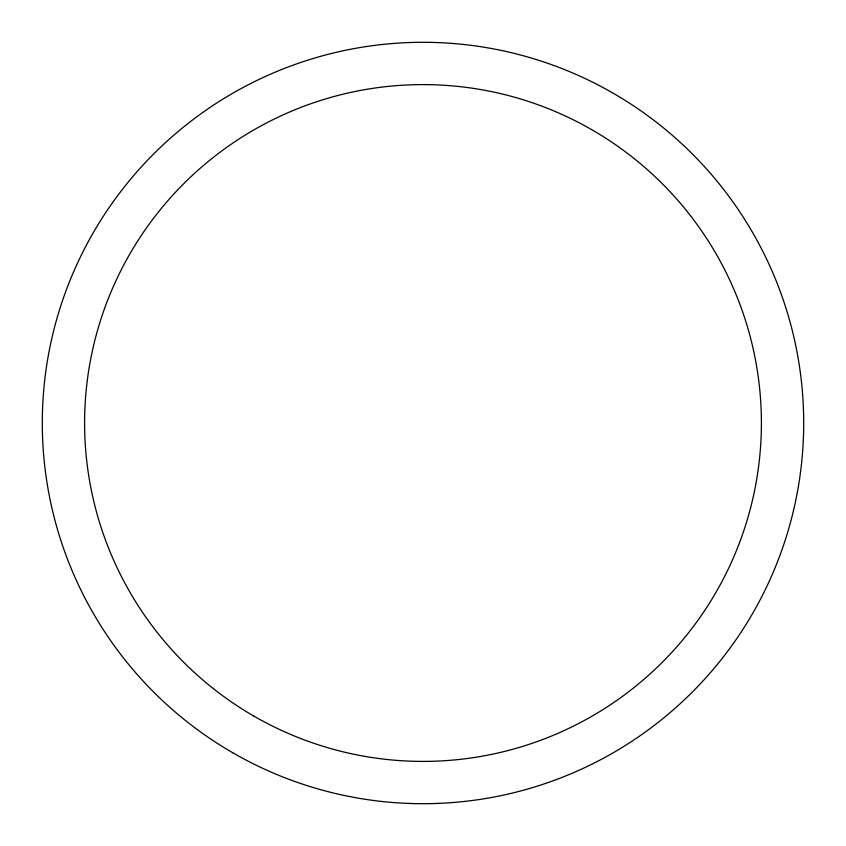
<?xml version="1.0" encoding="UTF-8"?>
<svg xmlns="http://www.w3.org/2000/svg" width="846" height="846" viewBox="0 0 846 846"><rect width="100%" height="100%" fill="white"/><g stroke="black" fill="none" stroke-linecap="round" stroke-linejoin="round"><path stroke-width="1.27" d="M232.65 752.697A380.7 380.7 0 0 0 803.7 423A380.7 380.7 0 0 0 232.65 93.303A380.7 380.7 0 0 0 232.65 752.697M253.8 716.065A338.4 338.4 0 0 0 761.4 423A338.4 338.4 0 0 0 253.8 129.935A338.4 338.4 0 0 0 253.8 716.065"/></g></svg>
